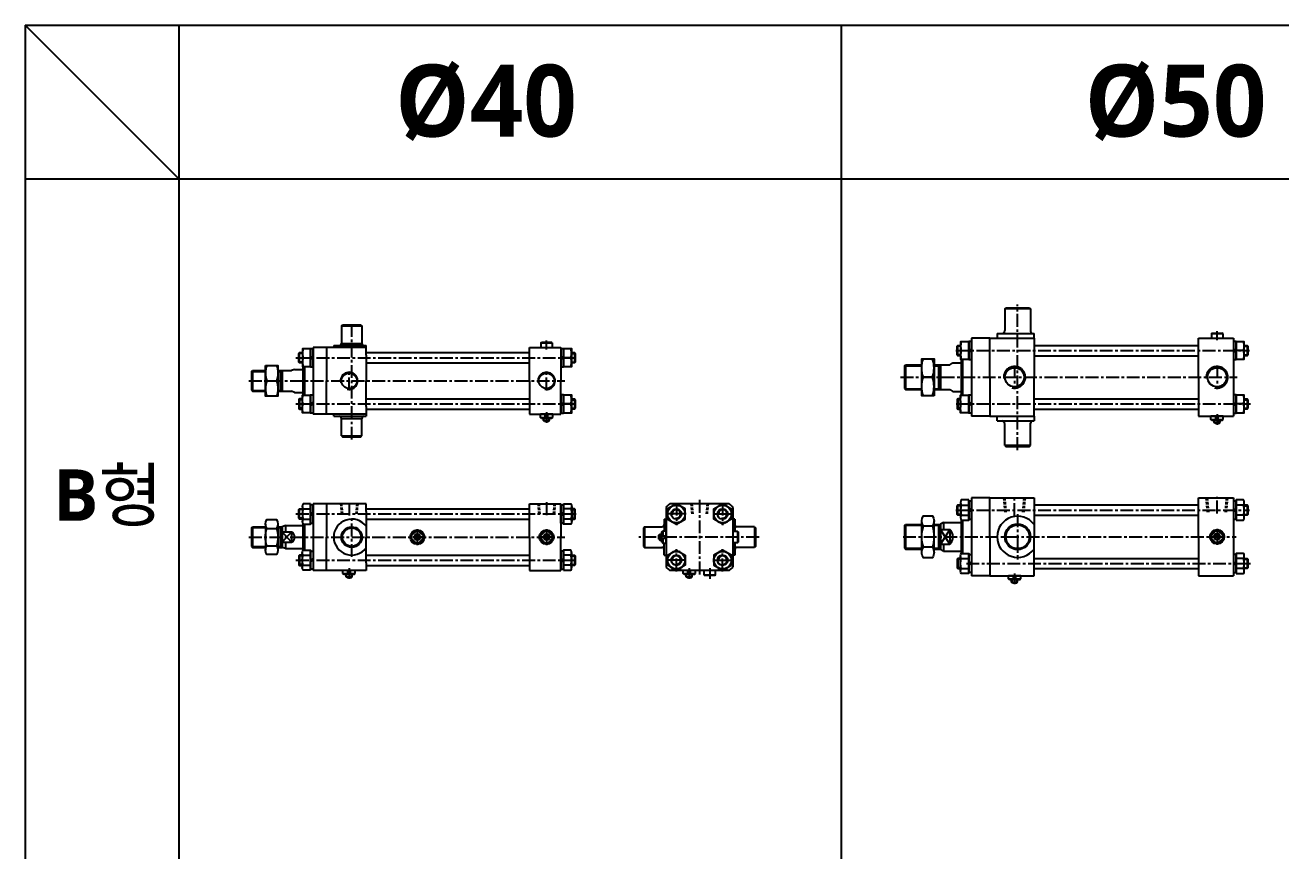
# Model space of a CAD drawing. Extents: x -819 to 29893, y -8942 to 9886.
# Drawn here: x 0 to 1222, y 2649 to 3452 of the extents above; entities that cross this region are included whole.
import ezdxf

# ---------------------------------------------------------------- set-up
doc = ezdxf.new("R2010")
doc.units = 0
doc.header["$LTSCALE"] = 10
doc.header["$MEASUREMENT"] = 0
doc.linetypes.add('CENTER', pattern=[2, 1.25, -0.25, 0.25, -0.25])
doc.linetypes.add('HIDDEN', pattern=[0.375, 0.25, -0.125])
doc.layers.get('0').update_dxf_attribs({"linetype": 'CONTINUOUS'})
for name, color, linetype in [('CENTER', 1, 'CENTER'), ('ML', 7, 'CONTINUOUS'), ('THIN', 3, 'CONTINUOUS')]:
    doc.layers.add(name, color=color, linetype=linetype)
doc.styles.add('문자', font='romans.shx')

msp = doc.modelspace()

# ---------------------------------------------------------------- linework, layer by layer
for p, q in [((0, 3452.3), (0, 1845.5)), ((0, 3452.3), (4840.2, 3452.3)), ((150, 3302.3), (0, 3452.3)), ((150, 1845.5), (150, 3452.3)), ((794, 1845.5), (794, 3452.3)), ((4840.2, 3302.3), (0, 3302.3))]:
    msp.add_line(p, q)
at = {"layer": 'CENTER'}
for p, q in [((633.5, 2987.6), (633.5, 2965.8)), ((678.5, 2987.6), (678.5, 2965.8)), ((642.9, 2976.7), (624, 2976.7)), ((669, 2976.7), (687.9, 2976.7)), ((633.5, 2920.8), (633.5, 2942.6)), ((678.5, 2920.8), (678.5, 2942.6)), ((642.9, 2931.7), (624, 2931.7)), ((669, 2931.7), (687.9, 2931.7))]:
    msp.add_line(p, q, dxfattribs=at)
at = {"layer": 'ML'}
for p, q in [((953, 3176.2), (954, 3177.2)), ((953, 3176.2), (953, 3155.2)), ((978, 3176.2), (953, 3176.2)), ((977, 3177.2), (978, 3176.2)), ((978, 3176.2), (978, 3154.2)), ((307.7, 3159.7), (308.7, 3160.7)), ((307.7, 3159.7), (307.7, 3142.7)), ((307.7, 3159.7), (327.7, 3159.7)), ((326.7, 3160.7), (327.7, 3159.7)), ((327.7, 3159.7), (327.7, 3142.7)), ((945.5, 3152.2), (945.5, 3147.7)), ((981.5, 3147.7), (981.5, 3152.2)), ((1154, 3152.2), (1154.5, 3152.7)), ((1154, 3152.2), (1165, 3152.2)), ((1154.5, 3152.7), (1164.5, 3152.7)), ((1165, 3152.2), (1164.5, 3152.7)), ((300.2, 3140.7), (300.2, 3138.7)), ((307.7, 3142.7), (327.7, 3142.7)), ((331.7, 3138.7), (331.7, 3140.7)), ((501.7, 3143.2), (502.2, 3143.7)), ((501.7, 3143.2), (512.7, 3143.2)), ((502.2, 3143.7), (512.2, 3143.7)), ((512.7, 3143.2), (512.2, 3143.7)), ((907.3, 3130.7), (907.3, 3140.7)), ((920.5, 3147.7), (920.5, 3071.7)), ((938.5, 3147.7), (920.5, 3147.7)), ((938.5, 3109.7), (938.5, 3147.7)), ((938.5, 3147.7), (981.5, 3147.7)), ((981.5, 3147.7), (981.5, 3109.7)), ((1141.5, 3109.7), (1141.5, 3147.7)), ((1141.5, 3147.7), (1175.5, 3147.7)), ((1154, 3147.7), (1165, 3147.7)), ((1175.5, 3147.7), (1175.5, 3071.7)), ((1188.7, 3140.7), (1188.7, 3130.7)), ((267, 3123.7), (267, 3133.7)), ((270.4, 3128.7), (277.7, 3128.7)), ((277.7, 3130.6), (280.2, 3128.1)), ((277.7, 3129.2), (280.2, 3126.7)), ((280.2, 3138.7), (280.2, 3073.7)), ((293.2, 3138.7), (280.2, 3138.7)), ((331.7, 3138.7), (293.2, 3138.7)), ((293.2, 3138.7), (293.2, 3106.2)), ((331.7, 3131.2), (331.7, 3138.7)), ((331.7, 3131.2), (331.7, 3106.2)), ((490.7, 3106.2), (490.7, 3138.7)), ((490.7, 3138.7), (521.2, 3138.7)), ((521.2, 3138.7), (521.2, 3106.2)), ((523.7, 3128.1), (521.2, 3130.6)), ((523.7, 3126.7), (521.2, 3129.2)), ((530.9, 3128.7), (523.7, 3128.7)), ((534.4, 3133.7), (534.4, 3123.7)), ((910.7, 3135.7), (918, 3135.7)), ((918, 3137.6), (920.5, 3135.1)), ((918, 3136.2), (920.5, 3133.7)), ((1178, 3135.1), (1175.5, 3137.6)), ((1178, 3133.7), (1175.5, 3136.2)), ((1185.2, 3135.7), (1178, 3135.7)), ((221.2, 3116.2), (221.2, 3096.2)), ((248.2, 3116.2), (248.2, 3096.2)), ((250.2, 3116.2), (250.2, 3096.2)), ((262.2, 3117.4), (259.2, 3116.2)), ((270.2, 3120.2), (270.2, 3092.2)), ((271.7, 3120.2), (271.7, 3092.2)), ((855.5, 3120.7), (856.5, 3121.7)), ((855.5, 3120.7), (855.5, 3098.7)), ((856.5, 3121.7), (856.5, 3097.7)), ((888.5, 3121.7), (888.5, 3097.7)), ((890.5, 3121.7), (890.5, 3097.7)), ((890.5, 3121.7), (899.5, 3121.7)), ((899.5, 3121.7), (902.5, 3123.7)), ((910.5, 3127.2), (910.5, 3092.2)), ((912, 3127.2), (912, 3092.2)), ((233.8, 3106.2), (244.5, 3106.2)), ((293.2, 3073.7), (293.2, 3106.2)), ((331.7, 3081.2), (331.7, 3106.2)), ((490.7, 3106.2), (490.7, 3073.7)), ((521.2, 3073.7), (521.2, 3106.2)), ((882.6, 3109.7), (873.8, 3109.7)), ((938.5, 3109.7), (938.5, 3071.7)), ((981.5, 3071.7), (981.5, 3109.7)), ((1141.5, 3109.7), (1141.5, 3071.7)), ((262.2, 3095), (259.2, 3096.2)), ((855.5, 3098.7), (856.5, 3097.7)), ((899.5, 3097.7), (902.5, 3095.7)), ((267, 3088.7), (267, 3078.7)), ((270.4, 3083.7), (277.7, 3083.7)), ((277.7, 3083.1), (280.2, 3085.6)), ((277.7, 3081.7), (280.2, 3084.2)), ((331.7, 3081.2), (331.7, 3073.7)), ((523.7, 3083.1), (521.2, 3085.6)), ((523.7, 3081.7), (521.2, 3084.2)), ((530.9, 3083.7), (523.7, 3083.7)), ((534.4, 3088.7), (534.4, 3078.7)), ((907.3, 3088.7), (907.3, 3078.7)), ((910.7, 3083.7), (918, 3083.7)), ((918, 3083.1), (920.5, 3085.6)), ((918, 3081.7), (920.5, 3084.2)), ((1178, 3083.1), (1175.5, 3085.6)), ((1178, 3081.7), (1175.5, 3084.2)), ((1185.2, 3083.7), (1178, 3083.7)), ((1188.7, 3088.7), (1188.7, 3078.7)), ((293.2, 3073.7), (280.2, 3073.7)), ((331.7, 3073.7), (293.2, 3073.7)), ((300.2, 3071.7), (300.2, 3073.7)), ((307.7, 3052.7), (307.7, 3069.7)), ((307.7, 3069.7), (327.7, 3069.7)), ((327.7, 3052.7), (327.7, 3069.7)), ((331.7, 3073.7), (331.7, 3071.7)), ((490.7, 3073.7), (521.2, 3073.7)), ((513.2, 3073.7), (501.2, 3073.7)), ((501.2, 3070.7), (501.2, 3073.7)), ((501.2, 3070.7), (506, 3070.7)), ((502.2, 3069.7), (501.2, 3070.7)), ((512.2, 3069.7), (502.2, 3069.7)), ((504.2, 3067.7), (504.2, 3069.7)), ((504.2, 3067.7), (510.2, 3067.7)), ((505.2, 3066.7), (504.2, 3067.7)), ((509.2, 3066.7), (505.2, 3066.7)), ((506, 3069.7), (506, 3073.7)), ((508.4, 3069.7), (508.4, 3073.7)), ((508.4, 3070.7), (513.2, 3070.7)), ((509.2, 3066.7), (510.2, 3067.7)), ((510.2, 3067.7), (510.2, 3069.7)), ((512.2, 3069.7), (513.2, 3070.7)), ((513.2, 3070.7), (513.2, 3073.7)), ((938.5, 3071.7), (920.5, 3071.7)), ((938.5, 3071.7), (981.5, 3071.7)), ((945.5, 3067.2), (945.5, 3071.7)), ((981.5, 3071.7), (981.5, 3067.2)), ((1141.5, 3071.7), (1175.5, 3071.7)), ((1165.5, 3071.7), (1153.5, 3071.7)), ((1153.5, 3068.7), (1153.5, 3071.7)), ((1153.5, 3068.7), (1158.3, 3068.7)), ((1154.5, 3067.7), (1153.5, 3068.7)), ((1164.5, 3067.7), (1154.5, 3067.7)), ((1156.5, 3065.7), (1156.5, 3067.7)), ((1158.3, 3067.7), (1158.3, 3071.7)), ((1160.7, 3067.7), (1160.7, 3071.7)), ((1160.7, 3068.7), (1165.5, 3068.7)), ((1162.5, 3065.7), (1162.5, 3067.7)), ((1164.5, 3067.7), (1165.5, 3068.7)), ((1165.5, 3068.7), (1165.5, 3071.7)), ((953, 3043.2), (953, 3064.2)), ((978, 3043.2), (978, 3065.2)), ((1156.5, 3065.7), (1162.5, 3065.7)), ((1157.5, 3064.7), (1156.5, 3065.7)), ((1161.5, 3064.7), (1157.5, 3064.7)), ((1161.5, 3064.7), (1162.5, 3065.7)), ((307.7, 3052.7), (308.7, 3051.7)), ((307.7, 3052.7), (327.7, 3052.7)), ((326.7, 3051.7), (327.7, 3052.7)), ((953, 3043.2), (954, 3042.2)), ((978, 3043.2), (953, 3043.2)), ((977, 3042.2), (978, 3043.2)), ((267, 2971.7), (267, 2981.7)), ((269.7, 2984.1), (269.7, 2969.3)), ((270.4, 2981.6), (277.7, 2981.6)), ((293.2, 2986.7), (280.2, 2986.7)), ((280.2, 2986.7), (280.2, 2921.7)), ((293.2, 2986.7), (293.2, 2954.2)), ((331.7, 2986.7), (293.2, 2986.7)), ((331.7, 2979.2), (331.7, 2986.7)), ((490.7, 2986.7), (521.2, 2986.7)), ((490.7, 2954.2), (490.7, 2986.7)), ((521.2, 2986.7), (521.2, 2954.2)), ((530.9, 2981.6), (523.7, 2981.6)), ((531.7, 2984.1), (531.7, 2969.3)), ((534.4, 2971.7), (534.4, 2981.7)), ((623.5, 2983.1), (623.5, 2925.3)), ((684.9, 2986.7), (627.1, 2986.7)), ((688.5, 2983.1), (688.5, 2925.3)), ((907.3, 2975.5), (907.3, 2985.5)), ((910, 2987.9), (910, 2973.2)), ((910.7, 2985.4), (918, 2985.4)), ((918, 2982.5), (920.5, 2980)), ((918, 2981.1), (920.5, 2978.6)), ((938.5, 2992.5), (920.5, 2992.5)), ((920.5, 2992.5), (920.5, 2916.5)), ((938.5, 2992.5), (981.5, 2992.5)), ((938.5, 2954.5), (938.5, 2992.5)), ((981.5, 2992.5), (981.5, 2954.5)), ((1141.5, 2954.5), (1141.5, 2992.5)), ((1141.5, 2992.5), (1175.5, 2992.5)), ((1175.5, 2992.5), (1175.5, 2916.5)), ((1178, 2980), (1175.5, 2982.5)), ((1178, 2978.6), (1175.5, 2981.1)), ((1185.2, 2985.4), (1178, 2985.4)), ((1186, 2973.2), (1186, 2987.9)), ((1188.7, 2985.5), (1188.7, 2975.5)), ((270.4, 2971.8), (277.7, 2971.8)), ((277.7, 2978.7), (280.2, 2976.2)), ((277.7, 2977.2), (280.2, 2974.7)), ((331.7, 2979.2), (331.7, 2954.2)), ((523.7, 2978.7), (521.2, 2976.2)), ((523.7, 2977.2), (521.2, 2974.7)), ((530.9, 2971.8), (523.7, 2971.8)), ((621.5, 2971.7), (621.5, 2960.2)), ((621.5, 2971.7), (623, 2971.7)), ((690.5, 2971.7), (689, 2971.7)), ((690.5, 2971.7), (690.5, 2959.7)), ((872.2, 2939.2), (872.2, 2969.9)), ((884.2, 2939.2), (884.2, 2969.9)), ((893.5, 2968.5), (890.5, 2966.8)), ((893.5, 2968.5), (893.5, 2961.7)), ((910.5, 2971.1), (910.5, 2937.9)), ((910.7, 2975.6), (918, 2975.6)), ((912, 2970.7), (912, 2938.3)), ((1185.2, 2975.6), (1178, 2975.6)), ((221.2, 2964.2), (221.2, 2944.2)), ((233.9, 2966.9), (233.9, 2941.4)), ((235.2, 2962.7), (244.5, 2962.7)), ((245.9, 2966.9), (245.9, 2941.4)), ((248.2, 2964.2), (248.2, 2944.2)), ((253.2, 2965.4), (250.2, 2964.2)), ((250.2, 2964.2), (250.2, 2944.2)), ((250.2, 2959.2), (259.5, 2959.2)), ((253.2, 2965.4), (253.2, 2959.2)), ((259.2, 2959.2), (259.2, 2949.2)), ((270.2, 2967.3), (270.2, 2941.1)), ((271.7, 2966.9), (271.7, 2941.5)), ((380.3, 2960.1), (375.6, 2955.4)), ((382.7, 2960.1), (387.4, 2955.4)), ((506, 2960.1), (501.3, 2955.4)), ((508.4, 2960.1), (513, 2955.4)), ((602.5, 2964.2), (601.5, 2963.2)), ((601.5, 2963.2), (601.5, 2945.2)), ((602.5, 2964.2), (602.5, 2944.2)), ((602.5, 2964.2), (619.5, 2964.2)), ((616.5, 2956.2), (617.5, 2957.2)), ((616.5, 2952.2), (616.5, 2956.2)), ((617.5, 2957.2), (619.5, 2957.2)), ((617.5, 2957.2), (617.5, 2951.2)), ((619.5, 2959.2), (620.5, 2960.2)), ((619.5, 2949.2), (619.5, 2959.2)), ((620.5, 2960.2), (623.5, 2960.2)), ((620.5, 2960.2), (620.5, 2955.4)), ((623.5, 2948.2), (623.5, 2960.2)), ((709.5, 2964.2), (692.5, 2964.2)), ((693, 2959.7), (693.5, 2959.2)), ((693, 2959.7), (693, 2948.7)), ((693.5, 2959.2), (693.5, 2949.2)), ((709.5, 2964.2), (709.5, 2944.2)), ((709.5, 2964.2), (710.5, 2963.2)), ((710.5, 2963.2), (710.5, 2945.2)), ((855.5, 2965.5), (856.5, 2966.5)), ((855.5, 2965.5), (855.5, 2943.5)), ((856.5, 2966.5), (856.5, 2942.5)), ((882.6, 2964.8), (873.8, 2964.8)), ((888.5, 2966.5), (888.5, 2942.5)), ((890.5, 2966.8), (890.5, 2942.3)), ((890.5, 2961.7), (899.5, 2961.7)), ((899.5, 2961.7), (899.5, 2947.3)), ((1158.3, 2960.4), (1153.6, 2955.7)), ((1160.7, 2960.4), (1165.4, 2955.7)), ((235.2, 2945.7), (244.5, 2945.7)), ((250.2, 2949.2), (259.2, 2949.2)), ((253.2, 2943), (250.2, 2944.2)), ((253.2, 2949.2), (253.2, 2943)), ((293.2, 2921.7), (293.2, 2954.2)), ((331.7, 2929.2), (331.7, 2954.2)), ((375.6, 2953), (380.3, 2948.3)), ((387.4, 2953), (382.7, 2948.3)), ((490.7, 2954.2), (490.7, 2921.7)), ((501.3, 2953), (506, 2948.3)), ((513, 2953), (508.4, 2948.3)), ((521.2, 2921.7), (521.2, 2954.2)), ((601.5, 2945.2), (602.5, 2944.2)), ((602.5, 2944.2), (619.5, 2944.2)), ((616.5, 2952.2), (617.5, 2951.2)), ((617.5, 2951.2), (619.5, 2951.2)), ((619.5, 2955.4), (623.5, 2955.4)), ((619.5, 2953), (623.5, 2953)), ((619.5, 2949.2), (620.5, 2948.2)), ((620.5, 2953), (620.5, 2948.2)), ((620.5, 2948.2), (623.5, 2948.2)), ((621.5, 2936.7), (621.5, 2948.2)), ((690.5, 2948.7), (690.5, 2936.7)), ((709.5, 2944.2), (692.5, 2944.2)), ((693, 2948.7), (693.5, 2949.2)), ((710.5, 2945.2), (709.5, 2944.2)), ((882.6, 2944.3), (873.8, 2944.3)), ((890.5, 2947.3), (899.5, 2947.3)), ((893.5, 2947.3), (893.5, 2940.5)), ((938.5, 2954.5), (938.5, 2916.5)), ((981.5, 2916.5), (981.5, 2954.5)), ((1141.5, 2954.5), (1141.5, 2916.5)), ((1153.6, 2953.3), (1158.3, 2948.6)), ((1165.4, 2953.3), (1160.7, 2948.6)), ((267, 2936.7), (267, 2926.7)), ((269.7, 2924.3), (269.7, 2939.1)), ((270.4, 2936.6), (277.7, 2936.6)), ((277.7, 2931.2), (280.2, 2933.7)), ((277.7, 2929.7), (280.2, 2932.2)), ((523.7, 2931.2), (521.2, 2933.7)), ((523.7, 2929.7), (521.2, 2932.2)), ((530.9, 2936.6), (523.7, 2936.6)), ((531.7, 2924.3), (531.7, 2939.1)), ((534.4, 2936.7), (534.4, 2926.7)), ((621.5, 2936.7), (623, 2936.7)), ((690.5, 2936.7), (689, 2936.7)), ((855.5, 2943.5), (856.5, 2942.5)), ((893.5, 2940.5), (890.5, 2942.3)), ((907.3, 2933.5), (907.3, 2923.5)), ((910, 2921.2), (910, 2935.9)), ((910.7, 2933.4), (918, 2933.4)), ((1185.2, 2933.4), (1178, 2933.4)), ((1186, 2921.2), (1186, 2935.9)), ((1188.7, 2933.5), (1188.7, 2923.5)), ((270.4, 2926.8), (277.7, 2926.8)), ((293.2, 2921.7), (280.2, 2921.7)), ((331.7, 2921.7), (293.2, 2921.7)), ((321.2, 2921.7), (309.2, 2921.7)), ((309.2, 2918.7), (309.2, 2921.7)), ((314, 2917.7), (314, 2921.7)), ((316.4, 2917.7), (316.4, 2921.7)), ((321.2, 2918.7), (321.2, 2921.7)), ((331.7, 2929.2), (331.7, 2921.7)), ((490.7, 2921.7), (521.2, 2921.7)), ((530.9, 2926.8), (523.7, 2926.8)), ((684.9, 2921.7), (627.1, 2921.7)), ((652, 2921.7), (640, 2921.7)), ((640, 2918.7), (640, 2921.7)), ((644.8, 2917.7), (644.8, 2921.7)), ((647.2, 2917.7), (647.2, 2921.7)), ((652, 2918.7), (652, 2921.7)), ((671.5, 2921.7), (660.5, 2921.7)), ((910.7, 2923.6), (918, 2923.6)), ((918, 2928), (920.5, 2930.5)), ((918, 2926.6), (920.5, 2929.1)), ((1178, 2928), (1175.5, 2930.5)), ((1178, 2926.6), (1175.5, 2929.1)), ((1185.2, 2923.6), (1178, 2923.6)), ((309.2, 2918.7), (314, 2918.7)), ((310.2, 2917.7), (309.2, 2918.7)), ((320.2, 2917.7), (310.2, 2917.7)), ((312.2, 2915.7), (312.2, 2917.7)), ((313.2, 2914.7), (312.2, 2915.7)), ((312.2, 2915.7), (318.2, 2915.7)), ((317.2, 2914.7), (313.2, 2914.7)), ((316.4, 2918.7), (321.2, 2918.7)), ((317.2, 2914.7), (318.2, 2915.7)), ((318.2, 2915.7), (318.2, 2917.7)), ((320.2, 2917.7), (321.2, 2918.7)), ((640, 2918.7), (644.8, 2918.7)), ((641, 2917.7), (640, 2918.7)), ((651, 2917.7), (641, 2917.7)), ((643, 2915.7), (643, 2917.7)), ((644, 2914.7), (643, 2915.7)), ((643, 2915.7), (649, 2915.7)), ((648, 2914.7), (644, 2914.7)), ((647.2, 2918.7), (652, 2918.7)), ((648, 2914.7), (649, 2915.7)), ((649, 2915.7), (649, 2917.7)), ((651, 2917.7), (652, 2918.7)), ((660.5, 2917.2), (661, 2916.7)), ((671.5, 2917.2), (660.5, 2917.2)), ((671, 2916.7), (661, 2916.7)), ((671.5, 2917.2), (671, 2916.7)), ((938.5, 2916.5), (920.5, 2916.5)), ((938.5, 2916.5), (981.5, 2916.5)), ((968.5, 2916.5), (956.5, 2916.5)), ((956.5, 2913.5), (956.5, 2916.5)), ((956.5, 2913.5), (961.3, 2913.5)), ((957.5, 2912.5), (956.5, 2913.5)), ((967.5, 2912.5), (957.5, 2912.5)), ((959.5, 2910.5), (959.5, 2912.5)), ((959.5, 2910.5), (965.5, 2910.5)), ((960.5, 2909.5), (959.5, 2910.5)), ((964.5, 2909.5), (960.5, 2909.5)), ((961.3, 2912.5), (961.3, 2916.5)), ((963.7, 2912.5), (963.7, 2916.5)), ((963.7, 2913.5), (968.5, 2913.5)), ((964.5, 2909.5), (965.5, 2910.5)), ((965.5, 2910.5), (965.5, 2912.5)), ((967.5, 2912.5), (968.5, 2913.5)), ((968.5, 2913.5), (968.5, 2916.5)), ((1141.5, 2916.5), (1175.5, 2916.5))]:
    msp.add_line(p, q, dxfattribs=at)
at = {"layer": 'ML', "color": 7, "linetype": 'Continuous'}
for p, q in [((954, 3177.2), (977, 3177.2)), ((308.7, 3160.7), (326.7, 3160.7)), ((945.5, 3152.2), (981.5, 3152.2)), ((1154, 3152.2), (1154, 3147.7)), ((1165, 3152.2), (1165, 3147.7)), ((300.2, 3140.7), (331.7, 3140.7)), ((501.7, 3143.2), (501.7, 3138.7)), ((512.7, 3143.2), (512.7, 3138.7)), ((981.5, 3140.7), (1141.5, 3140.7)), ((331.7, 3133.7), (490.7, 3133.7)), ((981.5, 3130.7), (1141.5, 3130.7)), ((220.2, 3115.2), (221.2, 3116.2)), ((220.2, 3115.2), (220.2, 3097.2)), ((221.2, 3116.2), (233.8, 3116.2)), ((245.8, 3116.2), (250.2, 3116.2)), ((250.2, 3116.2), (259.2, 3116.2)), ((262.2, 3117.4), (270.2, 3117.4)), ((331.7, 3123.7), (490.7, 3123.7)), ((856.5, 3121.7), (872.2, 3121.7)), ((884.2, 3121.7), (890.5, 3121.7)), ((902.5, 3123.7), (910.5, 3123.7)), ((220.2, 3097.2), (221.2, 3096.2)), ((221.2, 3096.2), (233.8, 3096.2)), ((245.8, 3096.2), (250.2, 3096.2)), ((250.2, 3096.2), (259.2, 3096.2)), ((262.2, 3095), (270.2, 3095)), ((856.5, 3097.7), (872.2, 3097.7)), ((884.2, 3097.7), (890.5, 3097.7)), ((890.5, 3097.7), (899.5, 3097.7)), ((902.5, 3095.7), (910.5, 3095.7)), ((331.7, 3088.7), (490.7, 3088.7)), ((331.7, 3078.7), (490.7, 3078.7)), ((981.5, 3088.7), (1141.5, 3088.7)), ((981.5, 3078.7), (1141.5, 3078.7)), ((300.2, 3071.7), (331.7, 3071.7)), ((945.5, 3067.2), (981.5, 3067.2)), ((308.7, 3051.7), (326.7, 3051.7)), ((954, 3042.2), (977, 3042.2)), ((331.7, 2981.7), (490.7, 2981.7)), ((981.5, 2985.5), (1141.5, 2985.5)), ((331.7, 2971.7), (490.7, 2971.7)), ((893.5, 2968.5), (910.5, 2968.5)), ((981.5, 2975.5), (1141.5, 2975.5)), ((220.2, 2963.2), (221.2, 2964.2)), ((220.2, 2963.2), (220.2, 2945.2)), ((221.2, 2964.2), (233.9, 2964.2)), ((245.9, 2964.2), (250.2, 2964.2)), ((253.2, 2965.4), (270.2, 2965.4)), ((693, 2959.7), (688.5, 2959.7)), ((856.5, 2966.5), (872.2, 2966.5)), ((884.2, 2966.5), (890.5, 2966.5)), ((220.2, 2945.2), (221.2, 2944.2)), ((221.2, 2944.2), (233.9, 2944.2)), ((245.9, 2944.2), (250.2, 2944.2)), ((693, 2948.7), (688.5, 2948.7)), ((253.2, 2943), (270.2, 2943)), ((331.7, 2936.7), (490.7, 2936.7)), ((856.5, 2942.5), (872.2, 2942.5)), ((884.2, 2942.5), (890.5, 2942.5)), ((893.5, 2940.5), (910.5, 2940.5)), ((981.5, 2933.5), (1141.5, 2933.5)), ((331.7, 2926.7), (490.7, 2926.7)), ((660.5, 2917.2), (660.5, 2921.7)), ((671.5, 2917.2), (671.5, 2921.7)), ((981.5, 2923.5), (1141.5, 2923.5))]:
    msp.add_line(p, q, dxfattribs=at)
at = {"layer": 'ML', "color": 1, "linetype": 'CENTER'}
for p, q in [((965.5, 3038.8), (965.5, 3180.5)), ((317.7, 3049), (317.7, 3161.8)), ((1159.5, 3145.7), (1159.5, 3154.4)), ((507.2, 3136.7), (507.2, 3145.4)), ((263.5, 3128.7), (537.6, 3128.7)), ((905.4, 3135.7), (1191.1, 3135.7)), ((315.2, 3097), (315.2, 3115.3)), ((507.2, 3097), (507.2, 3115.3)), ((962.5, 3121.2), (962.5, 3098.1)), ((1159.5, 3121.2), (1159.5, 3098.1)), ((217.7, 3106.2), (525.1, 3106.2)), ((851.6, 3109.7), (1179.1, 3109.7)), ((263.5, 3083.7), (537.6, 3083.7)), ((905.6, 3083.7), (1191.9, 3083.7)), ((507.2, 3075.9), (507.2, 3065.5)), ((1159.5, 3073.9), (1159.5, 3063.5)), ((962.5, 2974.7), (962.5, 2993.4)), ((1159.5, 2977.2), (1159.5, 2993.4)), ((315.2, 2987.6), (315.2, 2975)), ((507.2, 2988.1), (507.2, 2974.6)), ((656, 2990.4), (656, 2917.9)), ((263.5, 2976.7), (537.6, 2976.7)), ((317.7, 2934.9), (317.7, 2973.4)), ((905.4, 2980.5), (1191.1, 2980.5)), ((965.5, 2976.5), (965.5, 2932.5)), ((381.5, 2961.9), (381.5, 2946.5)), ((507.2, 2961.9), (507.2, 2946.5)), ((1159.5, 2962.2), (1159.5, 2946.8)), ((217.7, 2954.2), (525.1, 2954.2)), ((389.2, 2954.2), (373.8, 2954.2)), ((514.9, 2954.2), (499.5, 2954.2)), ((713.9, 2954.2), (596.9, 2954.2)), ((854.1, 2954.5), (1177.9, 2954.5)), ((1167.2, 2954.5), (1151.8, 2954.5)), ((263.5, 2931.7), (537.6, 2931.7)), ((315.2, 2923.9), (315.2, 2913.5)), ((646, 2923.9), (646, 2913.5)), ((666, 2923.9), (666, 2913.5)), ((915.6, 2928.5), (1191.9, 2928.5)), ((962.5, 2918.7), (962.5, 2908.4))]:
    msp.add_line(p, q, dxfattribs=at)
at = {"layer": 'ML', "color": 2, "linetype": 'Continuous'}
for p, q in [((220.4, 3115.4), (233.8, 3115.4)), ((245.8, 3115.4), (248.2, 3115.4)), ((855.7, 3120.9), (872.2, 3120.9)), ((884.2, 3120.9), (888.5, 3120.9)), ((220.4, 3096.9), (233.8, 3096.9)), ((245.8, 3096.9), (248.2, 3096.9)), ((855.7, 3098.4), (872.2, 3098.4)), ((884.2, 3098.4), (888.5, 3098.4)), ((220.4, 2963.4), (233.9, 2963.4)), ((245.9, 2963.4), (248.2, 2963.4)), ((855.7, 2965.8), (872.2, 2965.8)), ((884.2, 2965.8), (888.5, 2965.8)), ((220.4, 2944.9), (233.9, 2944.9)), ((245.9, 2944.9), (248.2, 2944.9)), ((855.7, 2943.3), (872.2, 2943.3)), ((884.2, 2943.3), (888.5, 2943.3))]:
    msp.add_line(p, q, dxfattribs=at)
at = {"layer": 'ML', "color": 2}
for p, q in [((248.2, 3115.4), (249.5, 3116.2)), ((888.5, 3120.9), (889.8, 3121.7)), ((248.2, 3096.9), (249.5, 3096.2)), ((888.5, 3098.4), (889.8, 3097.7)), ((504.7, 3067.2), (504.7, 3069.7)), ((509.7, 3067.2), (509.7, 3069.7)), ((1157, 3065.2), (1157, 3067.7)), ((1162, 3065.2), (1162, 3067.7)), ((248.2, 2963.4), (249.5, 2964.2)), ((259.2, 2959.2), (250.2, 2949.2)), ((259.2, 2949.2), (250.2, 2959.2)), ((617, 2956.7), (619.5, 2956.7)), ((888.5, 2965.8), (889.8, 2966.5)), ((899.5, 2961.7), (890.5, 2947.3)), ((899.5, 2947.3), (890.5, 2961.7)), ((248.2, 2944.9), (249.5, 2944.2)), ((617, 2951.7), (619.5, 2951.7)), ((888.5, 2943.3), (889.8, 2942.5)), ((312.7, 2915.2), (312.7, 2917.7)), ((317.7, 2915.2), (317.7, 2917.7)), ((643.5, 2915.2), (643.5, 2917.7)), ((648.5, 2915.2), (648.5, 2917.7)), ((960, 2910), (960, 2912.5)), ((965, 2910), (965, 2912.5))]:
    msp.add_line(p, q, dxfattribs=at)
at = {"layer": 'ML', "color": 6, "linetype": 'HIDDEN'}
for p, q in [((306.8, 2986.7), (307.7, 2976.7)), ((307.7, 2986.7), (308.6, 2976.7)), ((322.6, 2986.7), (321.8, 2976.7)), ((323.5, 2986.7), (322.6, 2976.7)), ((498.8, 2986.7), (499.7, 2976.7)), ((499.7, 2986.7), (500.6, 2976.7)), ((514.6, 2986.7), (513.8, 2976.7)), ((515.5, 2986.7), (514.6, 2976.7)), ((647.7, 2986.7), (648.5, 2976.7)), ((648.5, 2986.7), (649.4, 2976.7)), ((663.5, 2986.7), (662.6, 2976.7)), ((664.3, 2986.7), (663.4, 2976.7)), ((953.2, 2978.5), (952, 2992.5)), ((954.4, 2978.5), (953.2, 2992.5)), ((970.6, 2978.5), (971.8, 2992.5)), ((971.7, 2978.5), (973, 2992.5)), ((1150.2, 2978.5), (1149, 2992.5)), ((1151.4, 2978.5), (1150.2, 2992.5)), ((1167.6, 2978.5), (1168.8, 2992.5)), ((1168.7, 2978.5), (1170, 2992.5))]:
    msp.add_line(p, q, dxfattribs=at)
at = {"layer": 'ML'}
for points in [[(910, 3130.7), (907.3, 3130.7), (906.5, 3131.5), (906.5, 3139.9), (907.3, 3140.7), (910, 3140.7)], [(920.5, 3126.9), (920.5, 3144.5), (918, 3144.5), (918, 3126.9), (920.5, 3126.9)], [(1175.5, 3144.5), (1175.5, 3126.9), (1178, 3126.9), (1178, 3144.5), (1175.5, 3144.5)], [(1186, 3140.7), (1188.7, 3140.7), (1189.5, 3139.9), (1189.5, 3131.5), (1188.7, 3130.7), (1186, 3130.7)], [(269.7, 3123.7), (267, 3123.7), (266.2, 3124.5), (266.2, 3132.9), (267, 3133.7), (269.7, 3133.7)], [(280.2, 3119.9), (280.2, 3137.5), (277.7, 3137.5), (277.7, 3119.9), (280.2, 3119.9)], [(521.2, 3137.5), (521.2, 3119.9), (523.7, 3119.9), (523.7, 3137.5), (521.2, 3137.5)], [(531.7, 3133.7), (534.4, 3133.7), (535.2, 3132.9), (535.2, 3124.5), (534.4, 3123.7), (531.7, 3123.7)], [(280.2, 3092.5), (280.2, 3074.9), (277.7, 3074.9), (277.7, 3092.5), (280.2, 3092.5)], [(521.2, 3092.5), (521.2, 3074.9), (523.7, 3074.9), (523.7, 3092.5), (521.2, 3092.5)], [(920.5, 3092.5), (920.5, 3074.9), (918, 3074.9), (918, 3092.5), (920.5, 3092.5)], [(1175.5, 3092.5), (1175.5, 3074.9), (1178, 3074.9), (1178, 3092.5), (1175.5, 3092.5)], [(269.7, 3088.7), (267, 3088.7), (266.2, 3087.9), (266.2, 3079.5), (267, 3078.7), (269.7, 3078.7)], [(531.7, 3088.7), (534.4, 3088.7), (535.2, 3087.9), (535.2, 3079.5), (534.4, 3078.7), (531.7, 3078.7)], [(910, 3088.7), (907.3, 3088.7), (906.5, 3087.9), (906.5, 3079.5), (907.3, 3078.7), (910, 3078.7)], [(1186, 3088.7), (1188.7, 3088.7), (1189.5, 3087.9), (1189.5, 3079.5), (1188.7, 3078.7), (1186, 3078.7)], [(269.7, 2971.7), (267, 2971.7), (266.2, 2972.5), (266.2, 2980.9), (267, 2981.7), (269.7, 2981.7)], [(280.2, 2967.9), (280.2, 2985.5), (277.7, 2985.5), (277.7, 2967.9), (280.2, 2967.9)], [(521.2, 2967.9), (521.2, 2985.5), (523.7, 2985.5), (523.7, 2967.9), (521.2, 2967.9)], [(531.7, 2971.7), (534.4, 2971.7), (535.2, 2972.5), (535.2, 2980.9), (534.4, 2981.7), (531.7, 2981.7)], [(625, 2981.6), (625, 2971.8), (633.5, 2966.9), (642, 2971.8), (642, 2981.6), (633.5, 2986.5), (625, 2981.6)], [(687, 2981.6), (687, 2971.8), (678.5, 2966.9), (670, 2971.8), (670, 2981.6), (678.5, 2986.5), (687, 2981.6)], [(910, 2975.5), (907.3, 2975.5), (906.5, 2976.3), (906.5, 2984.7), (907.3, 2985.5), (910, 2985.5)], [(920.5, 2971.7), (920.5, 2989.3), (918, 2989.3), (918, 2971.7), (920.5, 2971.7)], [(1175.5, 2989.3), (1175.5, 2971.7), (1178, 2971.7), (1178, 2989.3), (1175.5, 2989.3)], [(1186, 2985.5), (1188.7, 2985.5), (1189.5, 2984.7), (1189.5, 2976.3), (1188.7, 2975.5), (1186, 2975.5)], [(269.7, 2936.7), (267, 2936.7), (266.2, 2935.9), (266.2, 2927.5), (267, 2926.7), (269.7, 2926.7)], [(280.2, 2940.5), (280.2, 2922.9), (277.7, 2922.9), (277.7, 2940.5), (280.2, 2940.5)], [(521.2, 2940.5), (521.2, 2922.9), (523.7, 2922.9), (523.7, 2940.5), (521.2, 2940.5)], [(531.7, 2936.7), (534.4, 2936.7), (535.2, 2935.9), (535.2, 2927.5), (534.4, 2926.7), (531.7, 2926.7)], [(625, 2926.8), (625, 2936.6), (633.5, 2941.5), (642, 2936.6), (642, 2926.8), (633.5, 2921.9), (625, 2926.8)], [(687, 2926.8), (687, 2936.6), (678.5, 2941.5), (670, 2936.6), (670, 2926.8), (678.5, 2921.9), (687, 2926.8)], [(910, 2933.5), (907.3, 2933.5), (906.5, 2932.7), (906.5, 2924.3), (907.3, 2923.5), (910, 2923.5)], [(920.5, 2937.3), (920.5, 2919.7), (918, 2919.7), (918, 2937.3), (920.5, 2937.3)], [(1175.5, 2937.3), (1175.5, 2919.7), (1178, 2919.7), (1178, 2937.3), (1175.5, 2937.3)], [(1186, 2933.5), (1188.7, 2933.5), (1189.5, 2932.7), (1189.5, 2924.3), (1188.7, 2923.5), (1186, 2923.5)]]:
    msp.add_lwpolyline(points, dxfattribs=at)
for points in [[(918, 3144.2), (910, 3144.2), (910, 3127.2), (918, 3127.2)], [(1178, 3127.2), (1186, 3127.2), (1186, 3144.2), (1178, 3144.2)], [(277.7, 3137.2), (269.7, 3137.2), (269.7, 3120.2), (277.7, 3120.2)], [(523.7, 3120.2), (531.7, 3120.2), (531.7, 3137.2), (523.7, 3137.2)], [(884.2, 3091.7), (872.2, 3091.7), (872.2, 3127.7), (884.2, 3127.7)], [(233.8, 3121.2), (245.8, 3121.2), (245.8, 3091.2), (233.8, 3091.2)], [(277.7, 3075.2), (269.7, 3075.2), (269.7, 3092.2), (277.7, 3092.2)], [(523.7, 3075.2), (531.7, 3075.2), (531.7, 3092.2), (523.7, 3092.2)], [(918, 3075.2), (910, 3075.2), (910, 3092.2), (918, 3092.2)], [(1178, 3075.2), (1186, 3075.2), (1186, 3092.2), (1178, 3092.2)]]:
    msp.add_lwpolyline(points, close=True, dxfattribs=at)
for points in [[(910.7, 3144.2, 0.178633), (910.7, 3135.7, 0.178633), (910.7, 3127.2)], [(1185.2, 3127.2, 0.178633), (1185.2, 3135.7, 0.178633), (1185.2, 3144.2)], [(270.4, 3137.2, 0.178633), (270.4, 3128.7, 0.178633), (270.4, 3120.2)], [(530.9, 3120.2, 0.178633), (530.9, 3128.7, 0.178633), (530.9, 3137.2)], [(873.8, 3091.7, -0.178633), (873.8, 3109.7, -0.178633), (873.8, 3127.7)], [(882.6, 3091.7, 0.178633), (882.6, 3109.7, 0.178633), (882.6, 3127.7)], [(235.1, 3121.2, 0.178633), (235.1, 3106.2, 0.178633), (235.1, 3091.2)], [(244.5, 3121.2, -0.178633), (244.5, 3106.2, -0.178633), (244.5, 3091.2)], [(270.4, 3075.2, -0.178633), (270.4, 3083.7, -0.178633), (270.4, 3092.2)], [(530.9, 3075.2, 0.178633), (530.9, 3083.7, 0.178633), (530.9, 3092.2)], [(910.7, 3075.2, -0.178633), (910.7, 3083.7, -0.178633), (910.7, 3092.2)], [(1185.2, 3075.2, 0.178633), (1185.2, 3083.7, 0.178633), (1185.2, 3092.2)], [(277.7, 2986.5), (270.4, 2986.5, 0.309401), (270.4, 2981.6, 0.154701), (270.4, 2971.8, 0.309401), (270.4, 2966.9), (277.7, 2966.9), (277.7, 2986.5)], [(523.7, 2986.5), (530.9, 2986.5, -0.309401), (530.9, 2981.6, -0.154701), (530.9, 2971.8, -0.309401), (530.9, 2966.9), (523.7, 2966.9), (523.7, 2986.5)], [(918, 2990.3), (910.7, 2990.3, 0.309401), (910.7, 2985.4, 0.154701), (910.7, 2975.6, 0.309401), (910.7, 2970.7), (918, 2970.7), (918, 2990.3)], [(1178, 2970.7), (1185.2, 2970.7, 0.309401), (1185.2, 2975.6, 0.154701), (1185.2, 2985.4, 0.309401), (1185.2, 2990.3), (1178, 2990.3), (1178, 2970.7)], [(235.2, 2962.7, -0.309401), (235.2, 2971.2), (244.5, 2971.2, -0.309401), (244.5, 2962.7, -0.154701), (244.5, 2945.7, -0.309401), (244.5, 2937.2), (235.2, 2937.2, -0.309401), (235.2, 2945.7, -0.154701), (235.2, 2962.7)], [(882.6, 2944.3, -0.309401), (882.6, 2934), (873.8, 2934, -0.309401), (873.8, 2944.3, -0.154701), (873.8, 2964.8, -0.309401), (873.8, 2975), (882.6, 2975, -0.309401), (882.6, 2964.8, -0.154701), (882.6, 2944.3, 0.178633)], [(277.7, 2921.9), (270.4, 2921.9, -0.309401), (270.4, 2926.8, -0.154701), (270.4, 2936.6, -0.309401), (270.4, 2941.5), (277.7, 2941.5), (277.7, 2921.9)], [(523.7, 2921.9), (530.9, 2921.9, 0.309401), (530.9, 2926.8, 0.154701), (530.9, 2936.6, 0.309401), (530.9, 2941.5), (523.7, 2941.5), (523.7, 2921.9)], [(918, 2918.7), (910.7, 2918.7, -0.309401), (910.7, 2923.6, -0.154701), (910.7, 2933.4, -0.309401), (910.7, 2938.3), (918, 2938.3), (918, 2918.7)], [(1178, 2918.7), (1185.2, 2918.7, 0.309401), (1185.2, 2923.6, 0.154701), (1185.2, 2933.4, 0.309401), (1185.2, 2938.3), (1178, 2938.3), (1178, 2918.7)]]:
    msp.add_lwpolyline(points, format="xyb", dxfattribs=at)
for centre, radius in [((962.5, 3109.7), 9.32), ((1159.5, 3109.7), 9.32), ((315.2, 3106.2), 7.48), ((507.2, 3106.2), 7.48), ((633.5, 2976.7), 8.5), ((633.5, 2976.7), 5), ((678.5, 2976.7), 8.5), ((678.5, 2976.7), 5), ((317.7, 2954.2), 10), ((317.7, 2954.2), 9), ((381.5, 2954.2), 7), ((381.5, 2954.2), 6), ((381.5, 2954.2), 3), ((507.2, 2954.2), 7), ((507.2, 2954.2), 6), ((507.2, 2954.2), 3), ((965.5, 2954.5), 12.5), ((965.5, 2954.5), 11.5), ((1159.5, 2954.5), 7), ((1159.5, 2954.5), 6), ((1159.5, 2954.5), 3), ((633.5, 2931.7), 8.5), ((633.5, 2931.7), 5), ((678.5, 2931.7), 8.5), ((678.5, 2931.7), 5)]:
    msp.add_circle(centre, radius, dxfattribs=at)
at = {"layer": 'ML', "color": 2}
for centre in [(381.5, 2954.2), (507.2, 2954.2), (1159.5, 2954.5)]:
    msp.add_circle(centre, 2.5, dxfattribs=at)
at = {"layer": 'ML'}
for centre, radius, start, end in [((950, 3155.2), 3, 270, 0), ((980, 3154.2), 2, 180, 270), ((305.7, 3142.7), 2, 270, 0), ((329.7, 3142.7), 2, 180, 270), ((305.7, 3069.7), 2, 0, 90), ((329.7, 3069.7), 2, 90, 180), ((950, 3064.2), 3, 0, 90), ((980, 3065.2), 2, 90, 180), ((656, 2954.2), 43.5, 131.6579, 138.3421), ((633.5, 2976.7), 8.8, 104.9963, 135.0037), ((633.5, 2976.7), 8.8, 44.9963, 75.0037), ((678.5, 2976.7), 8.8, 104.9963, 135.0037), ((678.5, 2976.7), 8.8, 44.9963, 75.0037), ((656, 2954.2), 43.5, 41.6579, 48.3421), ((317.7, 2954.2), 17.5, 36.8699, 323.1301), ((623, 2972.2), 0.5, 270, 0), ((633.5, 2976.7), 8.8, 164.9963, 195.0037), ((633.5, 2976.7), 8.8, 224.9963, 255.0037), ((633.5, 2976.7), 8.8, 284.9963, 315.0037), ((633.5, 2976.7), 8.8, 344.9963, 15.0037), ((678.5, 2976.7), 8.8, 164.9963, 195.0037), ((678.5, 2976.7), 8.8, 224.9963, 255.0037), ((678.5, 2976.7), 8.8, 284.9963, 315.0037), ((678.5, 2976.7), 8.8, 344.9963, 15.0037), ((689, 2972.2), 0.5, 180, 270), ((965.5, 2954.5), 20, 36.8699, 323.1301), ((256.3, 2954.3), 5.89, 299.364, 57.3312), ((619.5, 2966.2), 2, 270, 0), ((692.5, 2966.2), 2, 180, 270), ((892.3, 2954.5), 10.2, 314.8229, 45.1771), ((619.5, 2942.2), 2, 0, 90), ((692.5, 2942.2), 2, 90, 180), ((623, 2936.2), 0.5, 0, 90), ((633.5, 2931.7), 8.8, 164.9963, 195.0037), ((633.5, 2931.7), 8.8, 104.9963, 135.0037), ((633.5, 2931.7), 8.8, 44.9963, 75.0037), ((633.5, 2931.7), 8.8, 344.9963, 15.0037), ((678.5, 2931.7), 8.8, 164.9963, 195.0037), ((678.5, 2931.7), 8.8, 104.9963, 135.0037), ((678.5, 2931.7), 8.8, 44.9963, 75.0037), ((678.5, 2931.7), 8.8, 344.9963, 15.0037), ((689, 2936.2), 0.5, 90, 180), ((656, 2954.2), 43.5, 221.6579, 228.3421), ((633.5, 2931.7), 8.8, 224.9963, 255.0037), ((633.5, 2931.7), 8.8, 284.9963, 315.0037), ((678.5, 2931.7), 8.8, 224.9963, 255.0037), ((678.5, 2931.7), 8.8, 284.9963, 315.0037), ((656, 2954.2), 43.5, 311.6579, 318.3421)]:
    msp.add_arc(centre, radius, start, end, dxfattribs=at)
at = {"layer": 'ML', "color": 2}
for centre, radius, start, end in [((962.5, 3109.7), 10.5, 255.8665, 186.9898), ((1159.5, 3109.7), 10.5, 255.8665, 186.9898), ((315.2, 3106.2), 8.33, 257.7757, 190.5803), ((507.2, 3106.2), 8.33, 257.7757, 190.5803), ((633.5, 2976.7), 4.19, 259.1333, 190.7369), ((678.5, 2976.7), 4.19, 256.0782, 189.9609), ((381.5, 2954.2), 6.5, 262.191, 185.6433), ((507.2, 2954.2), 6.5, 262.191, 185.6433), ((1159.5, 2954.5), 6.5, 262.191, 185.6433), ((633.5, 2931.7), 4.19, 259.5017, 192.7138), ((678.5, 2931.7), 4.19, 256.8489, 192.1583)]:
    msp.add_arc(centre, radius, start, end, dxfattribs=at)
at = {"layer": 'THIN', "color": 2}
for p, q in [((910, 3139.9), (906.5, 3139.9)), ((1186, 3139.9), (1189.5, 3139.9)), ((269.7, 3132.9), (266.2, 3132.9)), ((531.7, 3132.9), (535.2, 3132.9)), ((910, 3131.5), (906.5, 3131.5)), ((1186, 3131.5), (1189.5, 3131.5)), ((269.7, 3124.5), (266.2, 3124.5)), ((531.7, 3124.5), (535.2, 3124.5)), ((269.7, 3087.9), (266.2, 3087.9)), ((269.7, 3079.5), (266.2, 3079.5)), ((531.7, 3087.9), (535.2, 3087.9)), ((531.7, 3079.5), (535.2, 3079.5)), ((910, 3087.9), (906.5, 3087.9)), ((910, 3079.5), (906.5, 3079.5)), ((1186, 3087.9), (1189.5, 3087.9)), ((1186, 3079.5), (1189.5, 3079.5)), ((269.7, 2980.9), (266.2, 2980.9)), ((531.7, 2980.9), (535.2, 2980.9)), ((910, 2984.7), (906.5, 2984.7)), ((1186, 2984.7), (1189.5, 2984.7)), ((269.7, 2972.5), (266.2, 2972.5)), ((531.7, 2972.5), (535.2, 2972.5)), ((910, 2976.3), (906.5, 2976.3)), ((1186, 2976.3), (1189.5, 2976.3)), ((269.7, 2935.9), (266.2, 2935.9)), ((531.7, 2935.9), (535.2, 2935.9)), ((910, 2932.7), (906.5, 2932.7)), ((1186, 2932.7), (1189.5, 2932.7)), ((269.7, 2927.5), (266.2, 2927.5)), ((531.7, 2927.5), (535.2, 2927.5)), ((910, 2924.3), (906.5, 2924.3)), ((1186, 2924.3), (1189.5, 2924.3))]:
    msp.add_line(p, q, dxfattribs=at)

# ---------------------------------------------------------------- texts
at = {"attachment_point": 1, "style": '문자'}
for s, width, gutter_width, insert, char_height in [('{\\fMalgun Gothic|b1|i0|c129|p50;%%C40}', 124.533, 16, (359.9, 3413.8), 70), ('{\\fMalgun Gothic|b1|i0|c129|p50;%%C50}', 124.533, 16, (1030.7, 3413.8), 70), ('{\\fMalgun Gothic|b1|i0|c129|p50;B형}', 655.383, 160, (27.5, 3020.1), 50)]:
    msp.add_mtext_dynamic_manual_height_columns(s, width=width, gutter_width=gutter_width, heights=[0], dxfattribs=dict(at, insert=insert, char_height=char_height))

doc.saveas('drawing.dxf')
